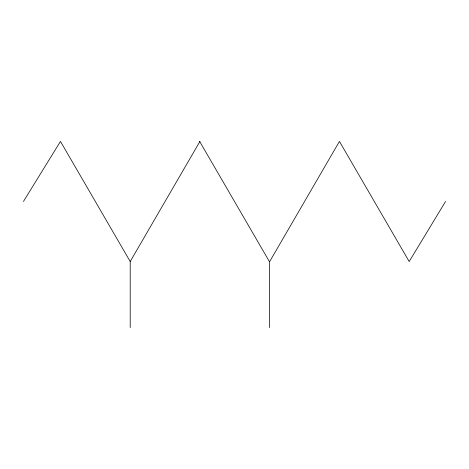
<?xml version="1.0" encoding="UTF-8"?>
<svg xmlns="http://www.w3.org/2000/svg" width="469" height="469" viewBox="0 0 469 469"><rect width="100%" height="100%" fill="white"/><g stroke="black" fill="none" stroke-linecap="round" stroke-linejoin="round"><path stroke-width="0.7" d="M130.206 327.591L130.206 261.532L199.952 141.409M269.698 261.532L339.439 141.409L409.185 261.532L445.55 201.471M23.45 201.471L60.46 141.409L130.206 261.532M199.63 141.409L269.37 261.532L269.37 327.591"/></g></svg>
